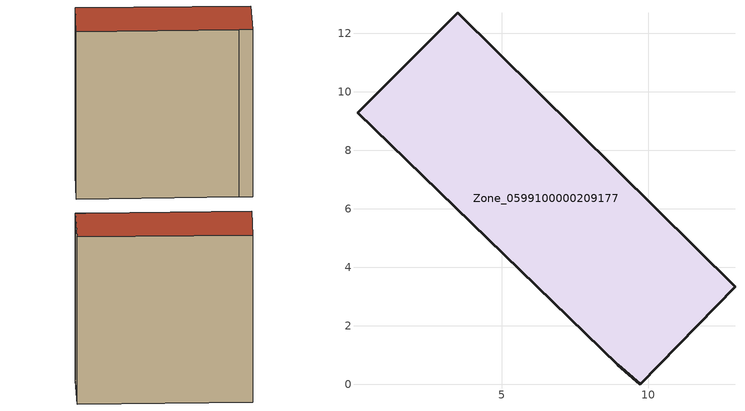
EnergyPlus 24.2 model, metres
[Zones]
Zone_0599100000209177
 floor ground (C_G): 0.07,9.29 3.5,12.71 12.97,3.34 9.73,0 8.96,0.67 z0
 wall outside (C_F): 9.73,0 12.97,3.34 3.5,12.71 0.07,9.29 8.96,0.67 9.73,0 z0:13.71
 roof outside (C_R): 3.5,12.71 0.07,9.29 8.96,0.67 9.73,0 12.97,3.34 z13.71
[BUILDING]
Pand.0599100000209177: North Axis=0; Terrain=City; Loads Convergence Tolerance Value=0.04; Temperature Convergence Tolerance Value=0.4; Solar Distribution=FullExterior; Maximum Number of Warmup Days=25; Minimum Number of Warmup Days=1
[Site:Location]
Rotterdam.The.Hague.AP_ZH_NLD Design_Conditions: Latitude=51.96; Longitude=4.45; Time Zone=1; Elevation=-4.5
[SITE:GROUNDTEMPERATURE:BUILDINGSURFACE]
18, 18, 18, 18, 18, 18, 18, 18, 18, 18, 18, 18
[MATERIAL] Thermal Absorptance=0.9; Solar Absorptance=0.7; Visible Absorptance=0.7
Name | Roughness | Thickness | Conductivity | Density | Specific Heat
G.TI.1946 | MediumSmooth | 0.15 | 1 | 540 | 1210
F.TI.1946 | Rough | 0.3 | 0.857143 | 1920 | 840
R.TI.1946 | MediumRough | 0.2 | 0.1 | 1500 | 1000
[CONSTRUCTION]
C_G: G.TI.1946
C_F: F.TI.1946
C_R: R.TI.1946
[ZONE]
Zone_0599100000209177: Type=1; Multiplier=1; Ceiling Height=Autocalculate; Volume=Autocalculate; Floor Area=autocalculate; Part of Total Floor Area=Yes
[ZONEINFILTRATION:DESIGNFLOWRATE]
Infil_Zone_0599100000209177: Zone or ZoneList or Space or SpaceList=Zone_0599100000209177; Schedule=AlwaysOn; Design Flow Rate Calculation Method=Flow/Area; Flow Rate per Floor Area=0.003; Constant Term Coefficient=1; Temperature Term Coefficient=0; Velocity Term Coefficient=0; Velocity Squared Term Coefficient=0
[HVACTEMPLATE:ZONE:IDEALLOADSAIRSYSTEM]
Zone_0599100000209177: Maximum Heating Supply Air Temperature=50; Minimum Cooling Supply Air Temperature=13; Maximum Heating Supply Air Humidity Ratio=0.0156; Minimum Cooling Supply Air Humidity Ratio=0.0077; Heating Limit=NoLimit; Cooling Limit=NoLimit; Dehumidification Control Type=ConstantSensibleHeatRatio; Cooling Sensible Heat Ratio=0.7; Dehumidification Setpoint=60; Humidification Control Type=None; Humidification Setpoint=30; Outdoor Air Method=None; Outdoor Air Flow Rate per Person=0.00944; Outdoor Air Flow Rate per Zone Floor Area=0; Outdoor Air Flow Rate per Zone=0; Demand Controlled Ventilation Type=None; Outdoor Air Economizer Type=NoEconomizer; Heat Recovery Type=None; Sensible Heat Recovery Effectiveness=0.7; Latent Heat Recovery Effectiveness=0.65
[ZONECONTROL:THERMOSTAT]
ThermostatControl_Zone_0599100000209177: Zone or ZoneList=Zone_0599100000209177; Control Type Schedule=DualSetpointControlType; Control 1=Thermostat_Zone_0599100000209177; Temperature Difference Between Cutout And Setpoint=0
[THERMOSTATSETPOINT:DUALSETPOINT]
Thermostat_Zone_0599100000209177: Heating Setpoint Temperature Schedule=HeatingSetpoint_Zone_0599100000209177; Cooling Setpoint Temperature Schedule=CoolingSetpoint_Zone_0599100000209177
[SCHEDULE:COMPACT]
HeatingSetpoint_Zone_0599100000209177: Through: 12/31, For: AllDays, Until: 24:00, 21
CoolingSetpoint_Zone_0599100000209177: Through: 12/31, For: AllDays, Until: 24:00, 24
DualSetpointControlType: Through: 12/31, For: AllDays, Until: 24:00, 4
AlwaysOn: Through: 12/31, For: AllDays, Until: 24:00, 1
